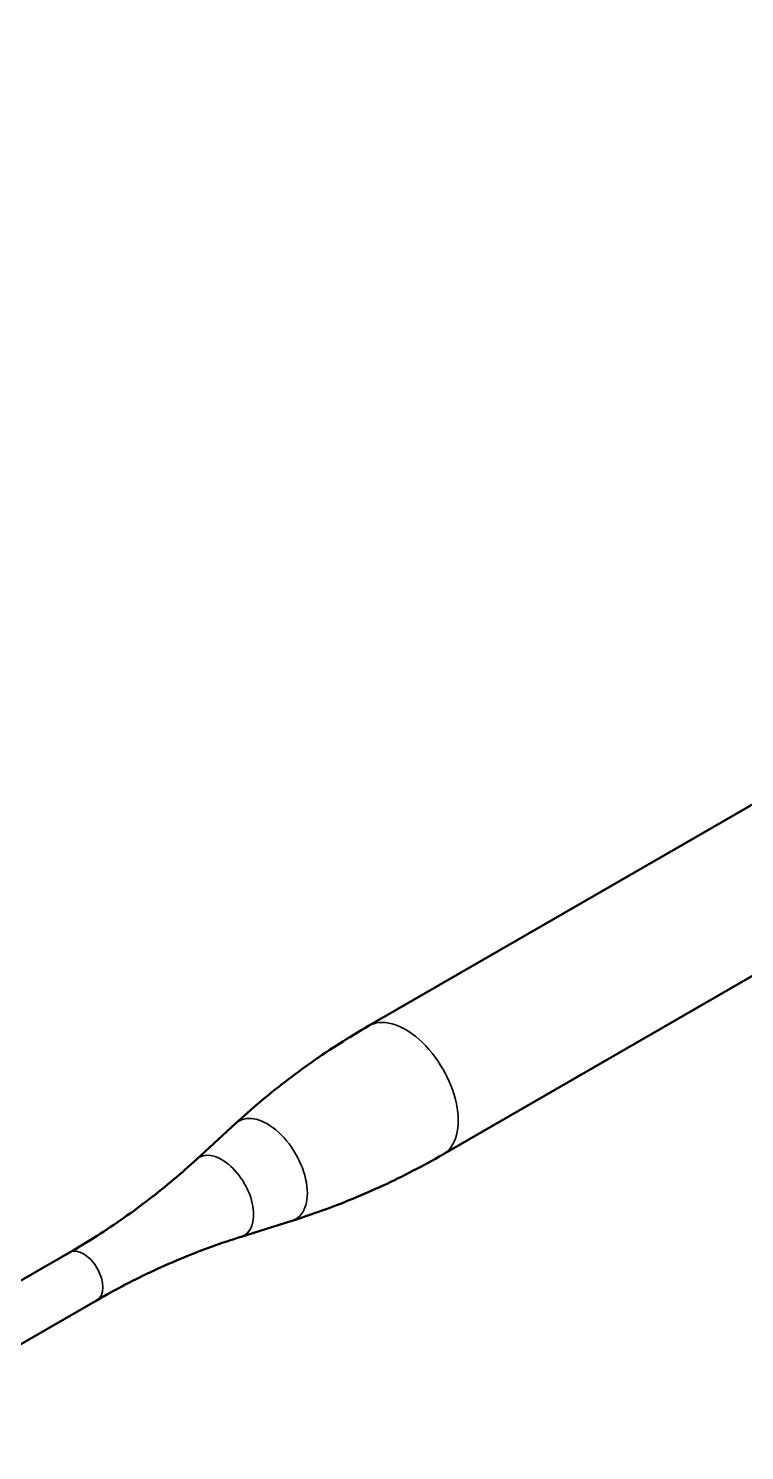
# Model space of a CAD drawing. Header units: millimetres. Extents: x -106 to 841, y -50 to 594.
# Drawn here: x 477 to 542.1, y 142.8 to 272.1 of the extents above; entities that cross this region are included whole.
import ezdxf

# ---------------------------------------------------------------- set-up
doc = ezdxf.new("R2010")
doc.units = ezdxf.units.MM
for name, color, linetype, lineweight in [('Symbol (ISO)', 7, 'Continuous', 25), ('Visible (ISO)', 7, 'Continuous', 50), ('Visible Narrow (ISO)', 7, 'Continuous', 35)]:
    doc.layers.add(name, color=color, linetype=linetype, lineweight=lineweight)
doc.styles.add('Note Text (ISO)', font='tahoma.ttf')
doc.dimstyles.new('Default - Method 1b (ISO)$7', dxfattribs={"dimtxt": 3.5, "dimasz": 2.5, "dimexe": 3.175, "dimexo": 0, "dimgap": 0.762, "dimtad": 1, "dimtoh": 1, "dimrnd": 1e-08, "dimtxsty": 'Note Text (ISO)', "dimcen": 0.09, "dimdle": 10, "dimclrd": 256, "dimclre": 256, "dimclrt": 256, "dimazin": 2, "dimtfac": 1, "dimtmove": 0, "dimatfit": 3, "dimfxl": 1, "dimtolj": 1, "dimlwd": -1, "dimlwe": -1, "dimarcsym": 0})

msp = doc.modelspace()

# ---------------------------------------------------------------- linework, layer by layer
at = {"layer": 'Visible (ISO)'}
for p, q in [((507.877, 181.405), (561.462, 212.342)), ((514.627, 169.714), (568.212, 200.651)), ((492.241, 169.274), (495.783, 172.53)), ((496.303, 162.237), (500.894, 163.677)), ((480.7, 160.807), (456.991, 147.118)), ((483.2, 156.477), (459.491, 142.788))]:
    msp.add_line(p, q, dxfattribs=at)
for points, knots in [([(507.877, 181.405), (506.994, 180.895), (506.121, 180.365), (504.404, 179.269), (503.56, 178.704), (501.905, 177.541), (501.094, 176.944), (499.508, 175.723), (498.734, 175.099), (497.227, 173.83), (496.494, 173.184), (495.783, 172.53)], [4.98182674, 4.98182674, 4.98182674, 4.98182674, 5.00747317, 5.00747317, 5.0331196, 5.0331196, 5.05876603, 5.05876603, 5.08441246, 5.08441246, 5.1100589, 5.1100589, 5.1100589, 5.1100589]), ([(500.894, 163.677), (501.816, 163.966), (502.742, 164.278), (504.595, 164.949), (505.522, 165.307), (507.372, 166.069), (508.295, 166.473), (510.129, 167.325), (511.041, 167.774), (512.848, 168.713), (513.744, 169.203), (514.627, 169.714)], [1.71200193, 1.71200193, 1.71200193, 1.71200193, 1.73764836, 1.73764836, 1.76329479, 1.76329479, 1.78894122, 1.78894122, 1.81458766, 1.81458766, 1.84023409, 1.84023409, 1.84023409, 1.84023409]), ([(492.241, 169.274), (491.564, 168.652), (490.865, 168.037), (489.429, 166.827), (488.691, 166.232), (487.178, 165.067), (486.404, 164.497), (484.823, 163.387), (484.017, 162.847), (482.378, 161.8), (481.544, 161.294), (480.7, 160.807)], [1.17312641, 1.17312641, 1.17312641, 1.17312641, 1.19877284, 1.19877284, 1.22441927, 1.22441927, 1.2500657, 1.2500657, 1.27571214, 1.27571214, 1.30135857, 1.30135857, 1.30135857, 1.30135857]), ([(483.2, 156.477), (484.044, 156.964), (484.899, 157.433), (486.625, 158.329), (487.496, 158.757), (489.248, 159.571), (490.128, 159.957), (491.894, 160.684), (492.778, 161.026), (494.544, 161.665), (495.426, 161.962), (496.303, 162.237)], [4.44295122, 4.44295122, 4.44295122, 4.44295122, 4.46859765, 4.46859765, 4.49424408, 4.49424408, 4.51989051, 4.51989051, 4.54553694, 4.54553694, 4.57118338, 4.57118338, 4.57118338, 4.57118338])]:
    msp.add_open_spline(points, degree=3, knots=knots, dxfattribs=at)
at = {"layer": 'Visible Narrow (ISO)'}
for centre, major_axis, start_param, end_param in [((511.252, 175.559), (3.375, -5.846), 0, 3.1415927), ((498.668, 168.294), (-2.577, 4.463), 3.0133605, 6.4114175), ((494.534, 165.907), (2.048, -3.548), 6.1549532, 9.5530101), ((481.95, 158.642), (-1.25, 2.165), 3.1415927, 6.2831853)]:
    msp.add_ellipse(centre, major_axis=major_axis, ratio=0.5773503, start_param=start_param, end_param=end_param, dxfattribs=at)

# ---------------------------------------------------------------- leaders
at = {"layer": 'Symbol (ISO)', "annotation_type": 0, "has_hookline": 1, "hookline_direction": 1, "text_width": 34.081}
msp.add_leader([(549.275, 270.112), (536.01, 285.028), (533.51, 285.028)], dimstyle='Default - Method 1b (ISO)$7', override={"dimtad": 0}, dxfattribs=at)

doc.saveas('drawing.dxf')
